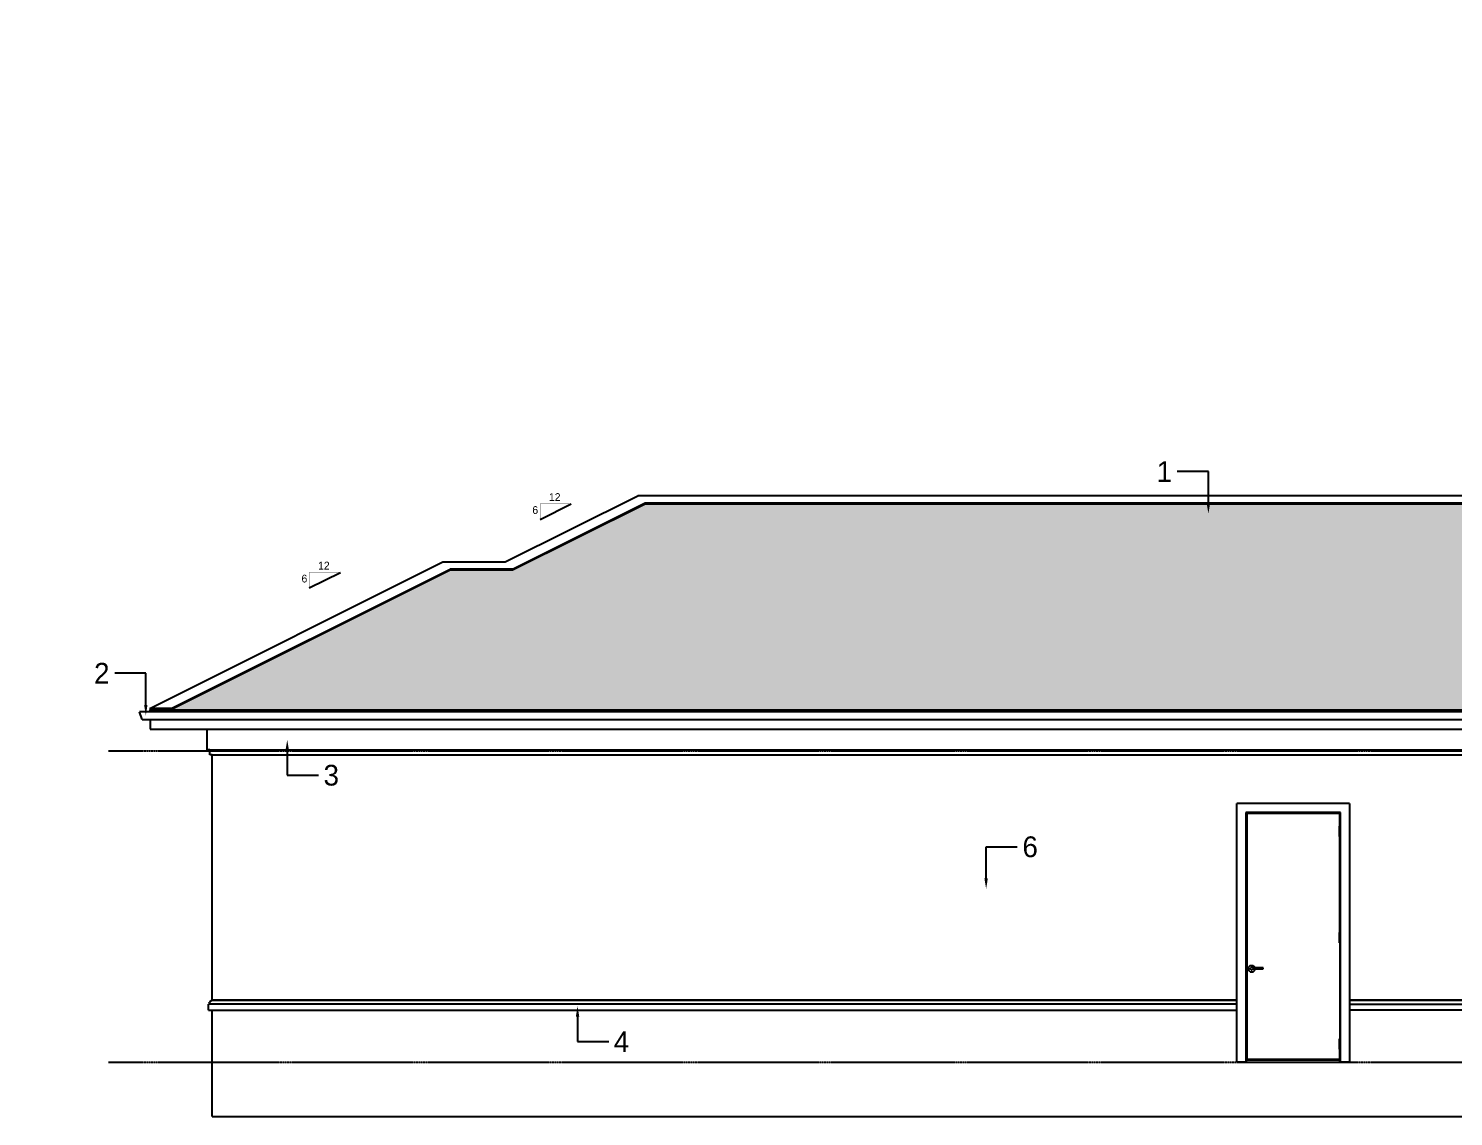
# Model space of a CAD drawing. Header units: inches. Extents: x 0 to 22102, y -19958 to 0.
# Drawn here: x 18548 to 19097, y -10316 to -9896 of the extents above; entities that cross this region are included whole.
import ezdxf
from ezdxf import colors
from ezdxf.entities.mleader import LeaderData, LeaderLine
from ezdxf.math import Vec2, Vec3

# ---------------------------------------------------------------- set-up
doc = ezdxf.new("R2010")
doc.units = ezdxf.units.IN
doc.header["$MEASUREMENT"] = 0
doc.linetypes.add('HIDDEN2', pattern=[0.1875, 0.125, -0.0625])
for name, color, linetype in [('2', 2, 'Continuous'), ('4', 4, 'Continuous'), ('6', 6, 'Continuous'), ('DOOR-INT', 2, 'Continuous'), ('KEY', 3, 'Continuous'), ('NOTES', 1, 'Continuous'), ('ROOF', 3, 'Continuous'), ('STAIR', 2, 'Continuous'), ('WINDOW GLASS', 4, 'Continuous')]:
    doc.layers.add(name, color=color, linetype=linetype)

msp = doc.modelspace()

# ---------------------------------------------------------------- hatches: boundary and pattern name
at = {"layer": 'STAIR'}
h = msp.add_hatch(dxfattribs=at)
h.set_pattern_fill('216', color=9, scale=30, pattern_type=2)
h.set_pattern_definition([(0, (0.9, 0), (7.5, 12), [13.2, -1.8]), (0, (0.9, 0.9), (7.5, 12), [13.2, -1.8]), (90, (14.1, 0), (-7.5, 12), [12, -12]), (90, (15.9, 0), (-7.5, 12), [12, -12])])
h.paths.add_polyline_path([(18062.5927, -9489.17411), (17994.57389, -9523.18352), (18130.35994, -9523.18352), (18130.33199, -9523.04376)])
h.paths.add_polyline_path([(17910.02557, -9556.04844), (17777.03492, -9622.54376), (17777.03492, -9622.57171), (18043.01621, -9622.57171), (18043.01621, -9622.54376)])
h.paths.add_polyline_path([(18141.81757, -9525.43534), (18141.38184, -9526.74253), (18138.38184, -9526.74253), (18138.38184, -9530.43352), (18129.83196, -9530.43352), (18129.73571, -9531.62054), (18129.14958, -9532.64998), (18128.15535, -9533.29403), (18126.97565, -9533.4517), (18125.8295, -9533.77241), (18124.85709, -9534.45864), (18124.17085, -9535.43106), (18123.85014, -9536.5772), (18123.69248, -9537.7569), (18123.04843, -9538.75114), (18122.01899, -9539.33726), (18120.83196, -9539.43352), (18120.83196, -9540.43352), (18119.83196, -9540.43352), (18119.83196, -9641.93796), (18247.32739, -9578.19025)])
h.paths.add_polyline_path([(18298.44866, -9603.75088), (18251.91133, -9580.48222), (18095.83991, -9658.51793), (18095.83991, -9658.54588), (18189.97669, -9658.54588), (18190.0326, -9658.51793), (18189.90837, -9658.02103)])
h.paths.add_polyline_path([(18303.0326, -9606.04285), (18198.08244, -9658.51793), (18198.08244, -9658.54588), (18407.98275, -9658.54588), (18407.98275, -9658.51793)])
h.paths.add_polyline_path([(17976.01109, -9995.08749), (17648.06797, -10159.05904), (17648.06797, -10159.087), (18303.9542, -10159.087), (18303.9542, -10159.05904)])
h.paths.add_polyline_path([(17932.50277, -10012.25771), (17889.49849, -10012.25771), (17595.89581, -10159.05904), (17595.89581, -10159.087), (17639.96222, -10159.087), (17640.01813, -10159.05904), (17639.8939, -10158.56214)])
h.paths.add_polyline_path([(17959.4368, -9998.79069), (17941.28587, -9989.71523), (17902.68551, -10009.01541), (17938.98737, -10009.01541)])
h.paths.add_polyline_path([(18077.16269, -9993.74233), (17982.48864, -9993.74233), (18312.12827, -10158.56214), (18312.00405, -10159.05904), (18312.05995, -10159.087), (18407.79613, -10159.087), (18407.79613, -10159.05904)])
h.paths.add_polyline_path([(19072.01302, -9493.20473), (18963.1809, -9493.20473), (18632.5545, -9658.51793), (18632.5545, -9658.54588), (18742.44875, -9658.54588), (18742.50465, -9658.51793), (18742.38043, -9658.02103)])
h.paths.add_polyline_path([(19078.50465, -9494.54285), (18750.5545, -9658.51793), (18750.5545, -9658.54588), (19406.45481, -9658.54588), (19406.45481, -9658.51793)])
h.paths.add_polyline_path([(19338.58266, -9489.17411), (19270.84336, -9523.04376), (19270.84336, -9523.07171), (19406.32196, -9523.07171), (19406.32196, -9523.04376)])
h.paths.add_polyline_path([(19342.63998, -9554.7068), (19208.00042, -9554.7068), (19343.73025, -9622.57171), (19478.3139, -9622.57171), (19478.3139, -9622.54376)])
h.paths.add_polyline_path([(19745.23693, -9579.14058), (19400.67541, -9579.14058), (19486.48797, -9622.04686), (19486.36375, -9622.54376), (19486.41965, -9622.57171), (19486.36375, -9622.68352), (19486.36375, -9623.24253), (19490.36375, -9623.24253), (19489.36375, -9626.24253), (19486.36375, -9626.24253), (19486.36375, -9629.93352), (19462.36375, -9629.93352), (19462.36375, -9636.80852), (19466.36375, -9636.80852), (19466.36375, -9638.80852), (19465.36375, -9638.80852), (19465.36375, -9644.80852), (19463.86375, -9644.80852), (19463.86375, -9648.80852), (19462.36375, -9648.80852), (19462.36375, -9654.80852), (19464.41373, -9654.80852), (19464.41373, -9658.54588), (19903.99164, -9658.54588), (19903.99164, -9658.51793)])
h.paths.add_polyline_path([(19415.3415, -10013.59935), (19283.17681, -10079.68169), (18785.63998, -10079.68169), (18734.51871, -10105.24233), (18710.51871, -10105.24233), (18602.88528, -10159.05904), (18602.88528, -10159.087), (19706.26089, -10159.087), (19706.26089, -10159.05904)])
h.paths.add_polyline_path([(19192.29425, -9989.71523), (19124.55495, -10023.58488), (19124.55495, -10023.61283), (19260.03355, -10023.61283), (19260.03355, -10023.58488)])
h.paths.add_polyline_path([(19322.87649, -10055.24791), (19244.08339, -10055.24791), (19244.08339, -10076.43939), (19280.49352, -10076.43939)], flags=17)
h.paths.add_polyline_path([(19567.69601, -9993.74585), (19455.0485, -9993.74585), (19419.92544, -10011.30738), (19714.43496, -10158.56214), (19714.31074, -10159.05904), (19714.36664, -10159.087), (19898.32241, -10159.087), (19898.32241, -10159.05904)])

# ---------------------------------------------------------------- linework, layer by layer
at = {"layer": '2', "linetype": 'HIDDEN2'}
for p, q in [((18578.88777, -10174.84963), (19952.95055, -10174.84963)), ((18578.88777, -10294.84963), (19952.95055, -10294.84963))]:
    msp.add_line(p, q, dxfattribs=at)
at = {"layer": '4'}
for p, q in [((18616.83543, -10174.4488), (18616.83543, -10166.4488)), ((18617.83543, -10174.4488), (18616.83543, -10174.4488)), ((18617.33543, -10174.4488), (19766.56583, -10174.4488)), ((18617.83543, -10176.4488), (18617.83543, -10174.4488)), ((18618.83543, -10176.4488), (18617.83543, -10176.4488)), ((18618.83543, -10176.4488), (19765.56583, -10176.4488)), ((19013.75612, -10294.84963), (19013.75612, -10195.09963)), ((19057.25612, -10195.09963), (19013.75612, -10195.09963)), ((19057.25612, -10195.09963), (19057.25612, -10294.84963)), ((18617.61951, -10272.1712), (18617.71941, -10271.84963)), ((18617.87832, -10271.57349), (18617.71941, -10271.84963)), ((18618.08543, -10271.3616), (18617.87832, -10271.57349)), ((18618.08543, -10271.3616), (18618.32661, -10271.2284)), ((18618.32661, -10271.2284), (18618.58543, -10271.18296)), ((18618.58543, -10270.84963), (19013.75612, -10270.84963)), ((18618.58543, -10270.84963), (18618.58543, -10271.18296)), ((19013.75612, -10271.18296), (18618.58543, -10271.18296)), ((19057.25612, -10270.84963), (19167.00511, -10270.84963)), ((19167.00511, -10271.18296), (19057.25612, -10271.18296)), ((18617.33543, -10274.84963), (18617.33543, -10272.5163)), ((19013.83543, -10272.5163), (18617.33543, -10272.5163)), ((18617.33543, -10274.84963), (19013.83543, -10274.84963)), ((18617.61951, -10272.1712), (18617.58543, -10272.5163)), ((19057.25612, -10272.5163), (19691.81074, -10272.5163)), ((19691.81074, -10274.84963), (19057.25612, -10274.84963)), ((19017.50612, -10294.84963), (19013.75612, -10294.84963)), ((19057.25612, -10294.84963), (19053.50612, -10294.84963))]:
    msp.add_line(p, q, dxfattribs=at)
at = {"layer": '6'}
for p, q in [((18618.83543, -10270.84963), (18618.83543, -10176.4488)), ((18618.83543, -10315.84963), (18618.83543, -10274.84963)), ((18618.83543, -10315.84963), (19690.31074, -10315.84963))]:
    msp.add_line(p, q, dxfattribs=at)
at = {"layer": 'DOOR-INT'}
for p, q in [((19053.75612, -10198.59963), (19017.25612, -10198.59963)), ((19017.25612, -10198.59963), (19017.25612, -10294.84963)), ((19017.50612, -10294.99963), (19017.50612, -10198.84963)), ((19017.50612, -10198.84963), (19053.50612, -10198.84963)), ((19017.56862, -10198.91213), (19017.56862, -10293.91213)), ((19053.44362, -10198.91213), (19017.56862, -10198.91213)), ((19053.44362, -10203.84963), (19053.44362, -10198.91213)), ((19053.50612, -10198.84963), (19053.50612, -10203.84963)), ((19053.75612, -10294.84963), (19053.75612, -10198.59963)), ((19053.75612, -10203.84963), (19053.25612, -10203.84963)), ((19053.25612, -10203.84963), (19053.25612, -10207.84963)), ((19053.75612, -10207.84963), (19053.25612, -10207.84963)), ((19053.44362, -10244.84963), (19053.44362, -10207.84963)), ((19053.50612, -10244.84963), (19053.50612, -10207.84963)), ((19053.75612, -10244.84963), (19053.25612, -10244.84963)), ((19053.25612, -10244.84963), (19053.25612, -10248.84963)), ((19053.75612, -10248.84963), (19053.25612, -10248.84963)), ((19053.44362, -10248.84963), (19053.44362, -10285.84963)), ((19053.50612, -10248.84963), (19053.50612, -10285.84963)), ((19018.97993, -10257.5793), (19018.23579, -10258.32344)), ((19018.23579, -10258.32344), (19018.23579, -10259.37582)), ((19018.97993, -10260.11996), (19018.23579, -10259.37582)), ((19018.97993, -10257.5793), (19020.03231, -10257.5793)), ((19018.97993, -10260.11996), (19020.03231, -10260.11996)), ((19019.31478, -10258.38769), (19019.04418, -10258.65829)), ((19019.04418, -10259.04097), (19019.04418, -10258.65829)), ((19019.31478, -10259.31157), (19019.04418, -10259.04097)), ((19023.96806, -10258.51269), (19019.31478, -10258.38769)), ((19019.31478, -10259.31157), (19019.69746, -10259.31157)), ((19019.96806, -10259.04097), (19019.69746, -10259.31157)), ((19019.96806, -10259.04097), (19023.96806, -10258.91597)), ((19020.03231, -10257.5793), (19020.77645, -10258.32344)), ((19020.03231, -10260.11996), (19020.77645, -10259.37582)), ((19020.77645, -10258.32344), (19020.77645, -10258.42695)), ((19020.77645, -10259.01571), (19020.77645, -10259.37582)), ((19023.96806, -10258.91597), (19023.96806, -10258.51269)), ((19053.75612, -10285.84963), (19053.25612, -10285.84963)), ((19053.25612, -10285.84963), (19053.25612, -10289.84963)), ((19017.50612, -10290.59963), (19017.56862, -10290.59963)), ((19053.44362, -10293.91213), (19017.56862, -10293.91213)), ((19053.75612, -10289.84963), (19053.25612, -10289.84963)), ((19053.44362, -10293.91213), (19053.44362, -10289.84963)), ((19053.50612, -10290.59963), (19053.44362, -10290.59963)), ((19053.50612, -10294.99963), (19053.50612, -10289.84963)), ((19017.50612, -10294.84963), (19017.25612, -10294.84963)), ((19017.50612, -10294.84963), (19017.25612, -10294.84963)), ((19017.50612, -10293.99963), (19053.50612, -10293.99963)), ((19053.50612, -10294.99963), (19017.50612, -10294.99963)), ((19053.75612, -10294.84963), (19053.50612, -10294.84963)), ((19053.75612, -10294.84963), (19053.50612, -10294.84963))]:
    msp.add_line(p, q, dxfattribs=at)
at = {"layer": 'NOTES', "color": 5}
for p, q in [((18745.19464, -10085.62116), (18757.19464, -10079.62116)), ((18656.21311, -10112.04577), (18668.21311, -10106.04577))]:
    msp.add_line(p, q, dxfattribs=at)
at = {"layer": 'NOTES', "color": 5, "const_width": 0.125}
for points in [[(18745.19464, -10085.62116), (18745.19464, -10079.62116), (18757.19464, -10079.62116)], [(18656.21311, -10112.04577), (18656.21311, -10106.04577), (18668.21311, -10106.04577)]]:
    msp.add_lwpolyline(points, dxfattribs=at)
at = {"layer": 'ROOF', "transparency": 33554687}
for p, q in [((18731.7609, -10102.0373), (18782.88216, -10076.47666)), ((18734.51871, -10104.79511), (18785.63998, -10079.23448)), ((18785.63998, -10079.68169), (18734.51871, -10105.24233)), ((18782.84489, -10076.43939), (19280.38172, -10076.43939)), ((18785.63998, -10079.23448), (18785.63998, -10079.68169)), ((18785.63998, -10079.23448), (19283.17681, -10079.23448)), ((19283.17681, -10079.68169), (18785.63998, -10079.68169)), ((18594.71121, -10158.56214), (18707.7609, -10102.0373)), ((18710.51871, -10105.24233), (18602.88528, -10159.05904)), ((18602.98466, -10158.56214), (18710.51871, -10104.79511)), ((18707.72363, -10102.00003), (18731.72363, -10102.00003)), ((18734.51871, -10104.79511), (18710.51871, -10104.79511)), ((18710.51871, -10104.79511), (18710.51871, -10105.24233)), ((18734.51871, -10105.24233), (18710.51871, -10105.24233)), ((18734.51871, -10104.79511), (18734.51871, -10105.24233)), ((18602.98466, -10158.56214), (18594.71121, -10158.56214)), ((18594.71121, -10158.56214), (18594.83543, -10159.05904)), ((18594.77953, -10159.087), (18594.83543, -10159.05904)), ((18594.77953, -10159.087), (18594.83543, -10159.1988)), ((18594.77953, -10159.087), (19906.42816, -10159.087)), ((19906.37226, -10159.1988), (18594.83543, -10159.1988)), ((18594.83543, -10159.75782), (18594.83543, -10159.1988)), ((18602.88528, -10159.05904), (18602.98466, -10158.56214)), ((18594.83543, -10162.75782), (18594.83543, -10166.4488)), ((18594.83543, -10166.4488), (19906.37226, -10166.4488))]:
    msp.add_line(p, q, dxfattribs=at)
at = {"layer": 'ROOF'}
msp.add_line((18602.88528, -10159.05904), (18602.88528, -10159.087), dxfattribs=at)
at = {"layer": 'WINDOW GLASS', "linetype": 'ByBlock'}
for p, q in [((19910.37226, -10159.75782), (18590.83543, -10159.75782)), ((18591.83543, -10162.75782), (18590.83543, -10159.75782)), ((18591.83543, -10162.75782), (19909.37226, -10162.75782))]:
    msp.add_line(p, q, dxfattribs=at)

# ---------------------------------------------------------------- texts
at = {"layer": 'NOTES', "char_height": 3, "attachment_point": 1}
for insert in [(18742.21092, -10075.50929), (18653.22938, -10101.9339)]:
    msp.add_mtext_dynamic_manual_height_columns('\\pxsm1,qr;12\\P\\pq*;{\\Ftxt|c129;6}', width=10.8630921, gutter_width=1, heights=[0], dxfattribs=dict(at, insert=insert))

# ---------------------------------------------------------------- leaders
at = {"layer": 'KEY'}
ml = msp.add_multileader_mtext('Standard', dxfattribs=at)
ml.set_content('1', color=256)
ml.set_leader_properties()
ml.build(insert=Vec2(0, 0))
ml.multileader.update_dxf_attribs({"has_text_frame": 1, "text_left_attachment_type": 2, "text_right_attachment_type": 2, "dogleg_length": 12})
ctx = ml.context
ctx.base_point, ctx.char_height, ctx.plane_origin = Vec3(18984.14483, -10067.2011), 8, Vec3(19002.8115, -10079.42049)
ctx.left_attachment, ctx.right_attachment, ctx.text_align_type = 2, 2, 2
notes = []
notes.append((ctx, [(0, (1, 1, 0), (19002.8115, -10067.2011), (-1, 0), 12, [(0, [(19002.8115, -10083.42049)], 0, [])])]))
ctx.mtext.insert, ctx.mtext.alignment, ctx.mtext.flow_direction = Vec3(18988.8115, -10063.2011), 3, 5
ml = msp.add_multileader_mtext('Standard', dxfattribs=at)
ml.set_content('{\\Ftxt|c129;2}', color=256)
ml.set_leader_properties()
ml.build(insert=Vec2(0, 0))
ml.multileader.update_dxf_attribs({"has_text_frame": 1, "text_left_attachment_type": 2, "text_right_attachment_type": 2, "dogleg_length": 12})
ctx = ml.context
ctx.base_point, ctx.char_height, ctx.plane_origin = Vec3(18571.8864, -10144.94024), 8, Vec3(18593.21974, -10157.15963)
ctx.left_attachment, ctx.right_attachment, ctx.text_align_type = 2, 2, 2
notes.append((ctx, [(0, (1, 1, 0), (18593.21974, -10144.94024), (-1, 0), 12, [(0, [(18593.21974, -10161.15963)], 0, [])])]))
ctx.mtext.insert, ctx.mtext.alignment, ctx.mtext.flow_direction = Vec3(18579.21974, -10140.94024), 3, 5
ml = msp.add_multileader_mtext('Standard', dxfattribs=at)
ml.set_content('{\\Ftxt|c129;3}', color=256)
ml.set_leader_properties()
ml.build(insert=Vec2(0, 0))
ml.multileader.update_dxf_attribs({"has_text_frame": 1, "text_left_attachment_type": 2, "text_right_attachment_type": 2, "dogleg_length": 12})
ctx = ml.context
ctx.base_point, ctx.char_height, ctx.plane_origin = Vec3(18659.73023, -10184.24424), 8, Vec3(18647.73023, -10196.46363)
ctx.left_attachment, ctx.right_attachment = 2, 2
notes.append((ctx, [(0, (1, 1, 0), (18647.73023, -10184.24424), (1, 0), 12, [(0, [(18647.73023, -10170.59599)], 0, [])])]))
ctx.mtext.insert, ctx.mtext.flow_direction = Vec3(18661.73023, -10180.24424), 5
ml = msp.add_multileader_mtext('Standard', dxfattribs=at)
ml.set_content('{\\Ftxt|c129;6}', color=256)
ml.set_leader_properties()
ml.build(insert=Vec2(0, 0))
ml.multileader.update_dxf_attribs({"has_text_frame": 1, "text_left_attachment_type": 2, "text_right_attachment_type": 2, "dogleg_length": 12})
ctx = ml.context
ctx.base_point, ctx.char_height, ctx.plane_origin = Vec3(18929.13489, -10211.84627), 8, Vec3(18917.13489, -10224.06566)
ctx.left_attachment, ctx.right_attachment = 2, 2
notes.append((ctx, [(0, (1, 1, 0), (18917.13489, -10211.84627), (1, 0), 12, [(0, [(18917.13489, -10228.06566)], 0, [])])]))
ctx.mtext.insert, ctx.mtext.flow_direction = Vec3(18931.13489, -10207.84627), 5
ml = msp.add_multileader_mtext('Standard', dxfattribs=at)
ml.set_content('{\\Ftxt|c129;4}', color=256)
ml.set_leader_properties()
ml.build(insert=Vec2(0, 0))
ml.multileader.update_dxf_attribs({"has_text_frame": 1, "text_left_attachment_type": 2, "text_right_attachment_type": 2, "dogleg_length": 12})
ctx = ml.context
ctx.base_point, ctx.char_height, ctx.plane_origin = Vec3(18771.63533, -10286.9693), 8, Vec3(18759.63533, -10299.18869)
ctx.left_attachment, ctx.right_attachment = 2, 2
notes.append((ctx, [(0, (1, 1, 0), (18759.63533, -10286.9693), (1, 0), 12, [(0, [(18759.63533, -10273.32105)], 0, [])])]))
ctx.mtext.insert, ctx.mtext.flow_direction = Vec3(18773.63533, -10282.9693), 5
for ctx, leaders in notes:
    for number, flags, end, landing, length, lines in leaders:
        leader = LeaderData()
        leader.index, (leader.has_last_leader_line, leader.has_dogleg_vector, leader.attachment_direction) = number, flags
        leader.last_leader_point, leader.dogleg_vector, leader.dogleg_length = Vec3(end), Vec3(landing), length
        for number, points, colour, breaks in lines:
            line = LeaderLine()
            line.index, line.vertices, line.color, line.breaks = number, Vec3.list(points), colors.encode_raw_color(colour), breaks
            leader.lines.append(line)
        ctx.leaders.append(leader)

doc.saveas('drawing.dxf')
